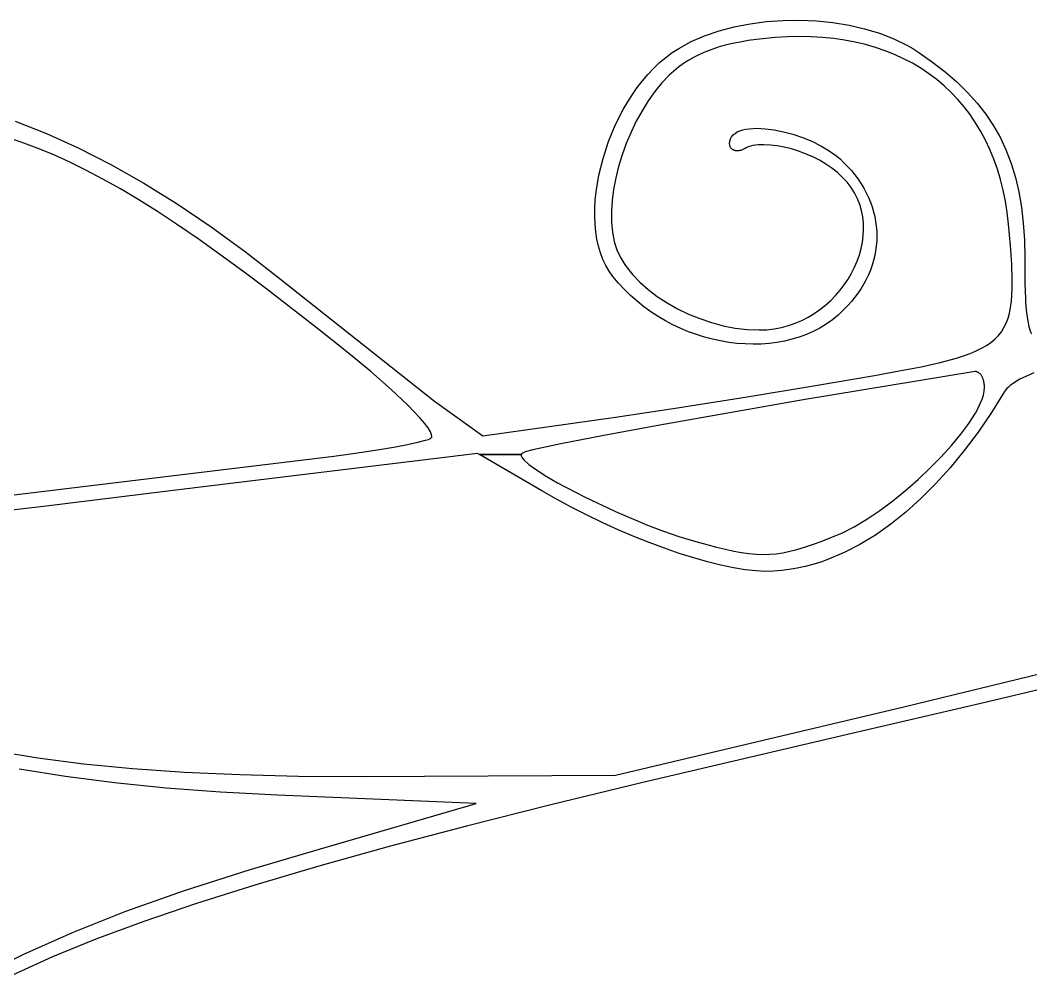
# Model space of a CAD drawing. Extents: x -119 to 121, y -47 to 51.
# Drawn here: x 46.95 to 52.27, y 37.57 to 42.61 of the extents above; entities that cross this region are included whole.
import ezdxf

# ---------------------------------------------------------------- set-up
doc = ezdxf.new("R2010")
doc.units = 0
doc.layers.add('BLACK', color=7, linetype='CONTINUOUS')

msp = doc.modelspace()

# ---------------------------------------------------------------- linework, layer by layer
at = {"layer": 'BLACK', "linetype": 'CONTINUOUS'}
for p, q in [((50.7062, 42.5713), (50.7895, 42.5873)), ((50.7895, 42.5873), (50.8752, 42.5984)), ((50.8752, 42.5984), (50.9624, 42.6045)), ((50.9624, 42.6045), (51.0504, 42.6057)), ((51.0504, 42.6057), (51.1381, 42.6019)), ((51.1381, 42.6019), (51.2248, 42.5931)), ((51.2248, 42.5931), (51.3097, 42.5794)), ((50.5501, 42.5243), (50.6261, 42.5503)), ((50.6261, 42.5503), (50.7062, 42.5713)), ((51.3097, 42.5794), (51.3919, 42.5607)), ((51.3919, 42.5607), (51.4705, 42.537)), ((51.4705, 42.537), (51.5447, 42.5084)), ((50.4136, 42.4575), (50.4789, 42.4934)), ((50.4789, 42.4934), (50.5501, 42.5243)), ((50.696, 42.4829), (50.6578, 42.4737)), ((50.7363, 42.491), (50.696, 42.4829)), ((50.7789, 42.4981), (50.7363, 42.491)), ((50.8239, 42.5043), (50.7789, 42.4981)), ((50.8714, 42.5095), (50.8239, 42.5043)), ((50.9216, 42.5139), (50.8714, 42.5095)), ((50.9858, 42.518), (50.9216, 42.5139)), ((51.0486, 42.5195), (50.9858, 42.518)), ((51.1101, 42.5186), (51.0486, 42.5195)), ((51.1703, 42.5152), (51.1101, 42.5186)), ((51.229, 42.5094), (51.1703, 42.5152)), ((51.2862, 42.5012), (51.229, 42.5094)), ((51.342, 42.4907), (51.2862, 42.5012)), ((51.3962, 42.4778), (51.342, 42.4907)), ((51.4489, 42.4626), (51.3962, 42.4778)), ((51.5447, 42.5084), (51.6137, 42.4749)), ((50.3456, 42.4099), (50.3791, 42.435)), ((50.3791, 42.435), (50.4136, 42.4575)), ((50.5238, 42.426), (50.4943, 42.4111)), ((50.5548, 42.4397), (50.5238, 42.426)), ((50.5873, 42.4522), (50.5548, 42.4397)), ((50.6216, 42.4635), (50.5873, 42.4522)), ((50.6578, 42.4737), (50.6216, 42.4635)), ((51.4999, 42.4451), (51.4489, 42.4626)), ((51.5494, 42.4253), (51.4999, 42.4451)), ((51.5972, 42.4033), (51.5494, 42.4253)), ((51.6137, 42.4749), (51.6459, 42.4562)), ((51.6459, 42.4562), (51.6765, 42.4363)), ((51.6765, 42.4363), (51.7491, 42.3856)), ((50.2821, 42.3527), (50.3133, 42.3824)), ((50.3133, 42.3824), (50.3456, 42.4099)), ((50.4392, 42.3773), (50.4133, 42.3584)), ((50.4662, 42.3949), (50.4392, 42.3773)), ((50.4943, 42.4111), (50.4662, 42.3949)), ((51.6432, 42.3791), (51.5972, 42.4033)), ((51.6876, 42.3527), (51.6432, 42.3791)), ((51.7491, 42.3856), (51.816, 42.3338)), ((50.2235, 42.2871), (50.2522, 42.3209)), ((50.2522, 42.3209), (50.2821, 42.3527)), ((50.3884, 42.3381), (50.3642, 42.3164)), ((50.4133, 42.3584), (50.3884, 42.3381)), ((51.7301, 42.3241), (51.6876, 42.3527)), ((51.7709, 42.2934), (51.7301, 42.3241)), ((51.816, 42.3338), (51.8773, 42.2807)), ((50.1961, 42.2516), (50.2235, 42.2871)), ((50.3254, 42.2756), (50.2884, 42.2305)), ((50.3642, 42.3164), (50.3254, 42.2756)), ((51.8098, 42.2606), (51.7709, 42.2934)), ((51.8773, 42.2807), (51.9333, 42.226)), ((50.1454, 42.1759), (50.1701, 42.2145)), ((50.1701, 42.2145), (50.1961, 42.2516)), ((50.2884, 42.2305), (50.2535, 42.1814)), ((51.8469, 42.2258), (51.8098, 42.2606)), ((51.882, 42.1888), (51.8469, 42.2258)), ((51.9333, 42.226), (51.984, 42.1695)), ((50.1222, 42.1361), (50.1454, 42.1759)), ((50.2535, 42.1814), (50.2208, 42.1291)), ((51.9152, 42.1499), (51.882, 42.1888)), ((51.984, 42.1695), (52.0296, 42.1109)), ((50.0803, 42.0532), (50.1222, 42.1361)), ((50.2208, 42.1291), (50.1905, 42.074)), ((51.9465, 42.1089), (51.9152, 42.1499)), ((51.9757, 42.0659), (51.9465, 42.1089)), ((52.0296, 42.1109), (52.0703, 42.05)), ((46.9229, 42.0747), (47.0873, 42.0102)), ((50.0448, 41.967), (50.0803, 42.0532)), ((50.1905, 42.074), (50.1629, 42.0166)), ((52.0028, 42.021), (51.9757, 42.0659)), ((47.0873, 42.0102), (47.255, 41.9342)), ((50.1629, 42.0166), (50.1381, 41.9576)), ((50.6923, 41.9925), (50.7002, 42.0021)), ((50.7002, 42.0021), (50.7102, 42.0104)), ((50.7102, 42.0104), (50.7219, 42.0176)), ((50.7219, 42.0176), (50.7355, 42.0236)), ((50.7355, 42.0236), (50.7506, 42.0284)), ((50.7506, 42.0284), (50.7673, 42.0322)), ((50.7673, 42.0322), (50.7853, 42.0348)), ((50.7853, 42.0348), (50.825, 42.0369)), ((50.825, 42.0369), (50.8687, 42.0349)), ((50.8687, 42.0349), (50.9154, 42.0289)), ((50.9154, 42.0289), (50.9642, 42.0191)), ((50.9642, 42.0191), (51.0142, 42.0056)), ((51.0142, 42.0056), (51.0642, 41.9887)), ((52.0279, 41.9742), (52.0028, 42.021)), ((52.0703, 42.05), (52.106, 41.9865)), ((46.955, 41.9639), (46.8717, 41.9918)), ((47.0384, 41.9328), (46.955, 41.9639)), ((50.0158, 41.8789), (50.0448, 41.967)), ((50.1381, 41.9576), (50.1164, 41.8975)), ((50.6817, 41.9565), (50.6829, 41.9698)), ((50.6818, 41.9533), (50.6817, 41.9565)), ((50.6821, 41.9502), (50.6818, 41.9533)), ((50.6826, 41.9472), (50.6821, 41.9502)), ((50.6833, 41.9443), (50.6826, 41.9472)), ((50.6829, 41.9698), (50.6865, 41.9818)), ((50.6865, 41.9818), (50.6923, 41.9925)), ((50.8046, 41.9457), (50.7918, 41.9425)), ((50.8182, 41.9481), (50.8046, 41.9457)), ((50.8326, 41.9497), (50.8182, 41.9481)), ((50.8636, 41.9508), (50.8326, 41.9497)), ((50.897, 41.9491), (50.8636, 41.9508)), ((50.9322, 41.9447), (50.897, 41.9491)), ((51.0642, 41.9887), (51.1133, 41.9684)), ((51.1133, 41.9684), (51.1606, 41.9451)), ((52.0508, 41.9254), (52.0279, 41.9742)), ((52.106, 41.9865), (52.1371, 41.9203)), ((47.1226, 41.8983), (47.0384, 41.9328)), ((47.2081, 41.8599), (47.1226, 41.8983)), ((47.255, 41.9342), (47.4257, 41.847)), ((50.1164, 41.8975), (50.0979, 41.8367)), ((50.6842, 41.9416), (50.6833, 41.9443)), ((50.6852, 41.939), (50.6842, 41.9416)), ((50.6865, 41.9366), (50.6852, 41.939)), ((50.6879, 41.9343), (50.6865, 41.9366)), ((50.6895, 41.9321), (50.6879, 41.9343)), ((50.6912, 41.9301), (50.6895, 41.9321)), ((50.6931, 41.9282), (50.6912, 41.9301)), ((50.6951, 41.9265), (50.6931, 41.9282)), ((50.6973, 41.925), (50.6951, 41.9265)), ((50.6996, 41.9236), (50.6973, 41.925)), ((50.7021, 41.9223), (50.6996, 41.9236)), ((50.7046, 41.9213), (50.7021, 41.9223)), ((50.7073, 41.9204), (50.7046, 41.9213)), ((50.7102, 41.9196), (50.7073, 41.9204)), ((50.7131, 41.919), (50.7102, 41.9196)), ((50.7162, 41.9186), (50.7131, 41.919)), ((50.7193, 41.9184), (50.7162, 41.9186)), ((50.7226, 41.9184), (50.7193, 41.9184)), ((50.7259, 41.9185), (50.7226, 41.9184)), ((50.7293, 41.9188), (50.7259, 41.9185)), ((50.7328, 41.9193), (50.7293, 41.9188)), ((50.7364, 41.92), (50.7328, 41.9193)), ((50.7401, 41.9209), (50.7364, 41.92)), ((50.7438, 41.922), (50.7401, 41.9209)), ((50.7476, 41.9233), (50.7438, 41.922)), ((50.7515, 41.9248), (50.7476, 41.9233)), ((50.7554, 41.9264), (50.7515, 41.9248)), ((50.7593, 41.9283), (50.7554, 41.9264)), ((50.7691, 41.9339), (50.7593, 41.9283)), ((50.78, 41.9386), (50.7691, 41.9339)), ((50.7918, 41.9425), (50.78, 41.9386)), ((50.9688, 41.9377), (50.9322, 41.9447)), ((51.0063, 41.9283), (50.9688, 41.9377)), ((51.044, 41.9166), (51.0063, 41.9283)), ((51.0816, 41.9027), (51.044, 41.9166)), ((51.1185, 41.8867), (51.0816, 41.9027)), ((51.1606, 41.9451), (51.205, 41.9187)), ((51.205, 41.9187), (51.2456, 41.8896)), ((52.0716, 41.8748), (52.0508, 41.9254)), ((52.1371, 41.9203), (52.1636, 41.8509)), ((47.2953, 41.8173), (47.2081, 41.8599)), ((47.4257, 41.847), (47.5993, 41.7486)), ((49.9939, 41.7902), (50.0158, 41.8789)), ((51.1542, 41.8688), (51.1185, 41.8867)), ((51.1881, 41.849), (51.1542, 41.8688)), ((51.2198, 41.8276), (51.1881, 41.849)), ((51.2456, 41.8896), (51.2642, 41.874)), ((51.2642, 41.874), (51.2814, 41.8578)), ((51.2814, 41.8578), (51.3026, 41.8363)), ((52.0903, 41.8224), (52.0716, 41.8748)), ((52.1636, 41.8509), (52.1857, 41.7783)), ((47.3848, 41.7702), (47.2953, 41.8173)), ((49.9794, 41.702), (49.9939, 41.7902)), ((50.0979, 41.8367), (50.0827, 41.776)), ((51.2487, 41.8046), (51.2198, 41.8276)), ((51.262, 41.7926), (51.2487, 41.8046)), ((51.2744, 41.7802), (51.262, 41.7926)), ((51.3026, 41.8363), (51.3224, 41.8143)), ((51.3224, 41.8143), (51.3408, 41.7918)), ((51.3408, 41.7918), (51.3578, 41.7689)), ((52.1066, 41.7681), (52.0903, 41.8224)), ((47.4771, 41.7182), (47.3848, 41.7702)), ((47.5993, 41.7486), (47.7756, 41.639)), ((50.0827, 41.776), (50.0713, 41.7157)), ((51.2992, 41.7536), (51.2744, 41.7802)), ((51.3207, 41.7258), (51.2992, 41.7536)), ((51.3578, 41.7689), (51.3735, 41.7455)), ((51.3735, 41.7455), (51.3878, 41.7217)), ((52.1208, 41.712), (52.1066, 41.7681)), ((52.1857, 41.7783), (52.2034, 41.7021)), ((47.5729, 41.6611), (47.4771, 41.7182)), ((49.9751, 41.6586), (49.9794, 41.702)), ((50.0713, 41.7157), (50.0636, 41.6566)), ((51.339, 41.6967), (51.3207, 41.7258)), ((51.3543, 41.6666), (51.339, 41.6967)), ((51.3878, 41.7217), (51.4008, 41.6975)), ((51.4008, 41.6975), (51.4124, 41.673)), ((52.1326, 41.6541), (52.1208, 41.712)), ((52.2034, 41.7021), (52.217, 41.6221)), ((47.6725, 41.5984), (47.5729, 41.6611)), ((47.7756, 41.639), (47.9542, 41.5184)), ((49.9727, 41.6158), (49.9751, 41.6586)), ((50.0636, 41.6566), (50.0599, 41.599)), ((51.3665, 41.6356), (51.3543, 41.6666)), ((51.3757, 41.6037), (51.3665, 41.6356)), ((51.4124, 41.673), (51.4226, 41.6482)), ((51.4226, 41.6482), (51.4315, 41.6232)), ((52.1421, 41.5945), (52.1326, 41.6541)), ((47.7765, 41.5298), (47.6725, 41.5984)), ((49.9723, 41.5738), (49.9727, 41.6158)), ((49.9741, 41.5328), (49.9723, 41.5738)), ((50.0599, 41.599), (50.0604, 41.5436)), ((51.382, 41.5713), (51.3757, 41.6037)), ((51.4315, 41.6232), (51.439, 41.5979)), ((51.439, 41.5979), (51.4451, 41.5725)), ((52.1493, 41.5332), (52.1421, 41.5945)), ((52.217, 41.6221), (52.2265, 41.5381)), ((47.8854, 41.455), (47.7765, 41.5298)), ((49.9779, 41.4928), (49.9741, 41.5328)), ((50.0604, 41.5436), (50.0654, 41.4909)), ((51.3856, 41.5384), (51.382, 41.5713)), ((51.3865, 41.5051), (51.3856, 41.5384)), ((51.4451, 41.5725), (51.4499, 41.5469)), ((51.4499, 41.5469), (51.4533, 41.5213)), ((51.4533, 41.5213), (51.4554, 41.4955)), ((52.1588, 41.4211), (52.1493, 41.5332)), ((52.2265, 41.5381), (52.2321, 41.4497)), ((47.9542, 41.5184), (48.1352, 41.3866)), ((49.9839, 41.4542), (49.9779, 41.4928)), ((50.0654, 41.4909), (50.0749, 41.4415)), ((51.3803, 41.4382), (51.3847, 41.4717)), ((51.3847, 41.4717), (51.3865, 41.5051)), ((51.4554, 41.4955), (51.4561, 41.4697)), ((51.4561, 41.4697), (51.4554, 41.4439)), ((47.9998, 41.3737), (47.8854, 41.455)), ((49.9921, 41.417), (49.9839, 41.4542)), ((50.0026, 41.3814), (49.9921, 41.417)), ((50.0749, 41.4415), (50.0811, 41.419)), ((50.0811, 41.419), (50.0891, 41.3967)), ((51.3735, 41.4047), (51.3803, 41.4382)), ((51.4533, 41.4182), (51.4499, 41.3925)), ((51.4554, 41.4439), (51.4533, 41.4182)), ((52.1655, 41.3221), (52.1588, 41.4211)), ((52.2321, 41.4497), (52.2339, 41.3568)), ((48.1202, 41.2854), (47.9998, 41.3737)), ((48.1352, 41.3866), (48.3181, 41.2439)), ((50.0153, 41.3475), (50.0026, 41.3814)), ((50.0891, 41.3967), (50.0989, 41.3746)), ((50.0989, 41.3746), (50.1103, 41.3526)), ((51.3527, 41.3387), (51.3642, 41.3715)), ((51.3642, 41.3715), (51.3735, 41.4047)), ((51.4451, 41.3669), (51.439, 41.3415)), ((51.4499, 41.3925), (51.4451, 41.3669)), ((50.0304, 41.3155), (50.0153, 41.3475)), ((50.0479, 41.2857), (50.0304, 41.3155)), ((50.1103, 41.3526), (50.1233, 41.3309)), ((50.1233, 41.3309), (50.1378, 41.3094)), ((50.1378, 41.3094), (50.1712, 41.2675)), ((51.3389, 41.3064), (51.3527, 41.3387)), ((51.4315, 41.3162), (51.4226, 41.2912)), ((51.439, 41.3415), (51.4315, 41.3162)), ((52.1686, 41.2353), (52.1655, 41.3221)), ((52.2339, 41.3568), (52.2342, 41.289)), ((48.2472, 41.1899), (48.1202, 41.2854)), ((50.0679, 41.258), (50.0479, 41.2857)), ((50.0972, 41.2225), (50.0679, 41.258)), ((50.1712, 41.2675), (50.2099, 41.2272)), ((51.3048, 41.244), (51.3229, 41.2748)), ((51.3229, 41.2748), (51.3389, 41.3064)), ((51.4124, 41.2664), (51.4008, 41.2419)), ((51.4226, 41.2912), (51.4124, 41.2664)), ((52.2342, 41.289), (52.235, 41.228)), ((48.3181, 41.2439), (49.1295, 40.6019)), ((50.1282, 41.1888), (50.0972, 41.2225)), ((50.2099, 41.2272), (50.2534, 41.1887)), ((51.2627, 41.1853), (51.2847, 41.2141)), ((51.2847, 41.2141), (51.3048, 41.244)), ((51.3878, 41.2178), (51.3735, 41.194)), ((51.4008, 41.2419), (51.3878, 41.2178)), ((52.1684, 41.1961), (52.1686, 41.2353)), ((52.235, 41.228), (52.2366, 41.1737)), ((48.5227, 40.9758), (48.2472, 41.1899)), ((50.1609, 41.1568), (50.1282, 41.1888)), ((50.195, 41.1266), (50.1609, 41.1568)), ((50.2534, 41.1887), (50.3012, 41.1525)), ((50.3012, 41.1525), (50.3527, 41.1187)), ((51.2133, 41.1316), (51.2389, 41.1578)), ((51.2389, 41.1578), (51.2627, 41.1853)), ((51.3578, 41.1706), (51.3408, 41.1476)), ((51.3735, 41.194), (51.3578, 41.1706)), ((52.1642, 41.1256), (52.167, 41.1596)), ((52.167, 41.1596), (52.1684, 41.1961)), ((52.2366, 41.1737), (52.2376, 41.1488)), ((52.2376, 41.1488), (52.2389, 41.1255)), ((50.2304, 41.0982), (50.195, 41.1266)), ((50.2671, 41.0717), (50.2304, 41.0982)), ((50.3527, 41.1187), (50.4075, 41.0877)), ((51.157, 41.084), (51.1859, 41.107)), ((51.1859, 41.107), (51.2133, 41.1316)), ((51.3026, 41.1031), (51.2814, 41.0817)), ((51.3224, 41.1251), (51.3026, 41.1031)), ((51.3408, 41.1476), (51.3224, 41.1251)), ((52.1598, 41.0939), (52.1642, 41.1256)), ((52.2389, 41.1255), (52.2404, 41.1037)), ((52.2404, 41.1037), (52.2421, 41.0833)), ((50.305, 41.047), (50.2671, 41.0717)), ((50.3438, 41.0241), (50.305, 41.047)), ((50.4075, 41.0877), (50.465, 41.0599)), ((50.465, 41.0599), (50.5246, 41.0355)), ((51.0613, 41.0265), (51.0946, 41.0436)), ((51.0946, 41.0436), (51.1265, 41.0628)), ((51.1265, 41.0628), (51.157, 41.084)), ((51.2527, 41.0544), (51.2223, 41.0294)), ((51.2814, 41.0817), (51.2527, 41.0544)), ((52.1462, 41.0372), (52.1539, 41.0645)), ((52.1539, 41.0645), (52.1598, 41.0939)), ((52.2421, 41.0833), (52.244, 41.0642)), ((52.244, 41.0642), (52.2462, 41.0465)), ((52.2462, 41.0465), (52.2487, 41.0301)), ((50.3836, 41.0031), (50.3438, 41.0241)), ((50.4241, 40.9841), (50.3836, 41.0031)), ((50.5246, 41.0355), (50.5859, 41.0148)), ((50.5859, 41.0148), (50.6483, 40.9982)), ((50.6483, 40.9982), (50.7113, 40.986)), ((50.9159, 40.9818), (50.9539, 40.9891)), ((50.9539, 40.9891), (50.9909, 40.9991)), ((50.9909, 40.9991), (51.0267, 41.0116)), ((51.0267, 41.0116), (51.0613, 41.0265)), ((51.1902, 41.0067), (51.1566, 40.9862)), ((51.2223, 41.0294), (51.1902, 41.0067)), ((52.1113, 40.9668), (52.125, 40.9885)), ((52.125, 40.9885), (52.1366, 41.012)), ((52.1366, 41.012), (52.1462, 41.0372)), ((52.2487, 41.0301), (52.2514, 41.0149)), ((52.2514, 41.0149), (52.2544, 41.001)), ((52.2544, 41.001), (52.2577, 40.9882)), ((48.6674, 40.8613), (48.5227, 40.9758)), ((50.4653, 40.9669), (50.4241, 40.9841)), ((50.507, 40.9517), (50.4653, 40.9669)), ((50.5492, 40.9384), (50.507, 40.9517)), ((50.5918, 40.9272), (50.5492, 40.9384)), ((50.7113, 40.986), (50.7743, 40.9784)), ((50.7743, 40.9784), (50.8369, 40.9758)), ((50.8369, 40.9758), (50.8769, 40.9773)), ((50.8769, 40.9773), (50.9159, 40.9818)), ((51.048, 40.9382), (51.0095, 40.9267)), ((51.0854, 40.952), (51.048, 40.9382)), ((51.1217, 40.968), (51.0854, 40.952)), ((51.1566, 40.9862), (51.1217, 40.968)), ((52.0772, 40.9281), (52.0955, 40.9467)), ((52.0955, 40.9467), (52.1113, 40.9668)), ((52.2577, 40.9882), (52.2614, 40.9765)), ((52.2614, 40.9765), (52.2653, 40.9659)), ((52.2653, 40.9659), (52.2696, 40.9563)), ((50.6345, 40.9179), (50.5918, 40.9272)), ((50.6773, 40.9106), (50.6345, 40.9179)), ((50.7201, 40.9053), (50.6773, 40.9106)), ((50.7628, 40.9021), (50.7201, 40.9053)), ((50.8052, 40.9009), (50.7628, 40.9021)), ((50.8472, 40.9018), (50.8052, 40.9009)), ((50.8888, 40.9048), (50.8472, 40.9018)), ((50.9298, 40.91), (50.8888, 40.9048)), ((50.97, 40.9172), (50.9298, 40.91)), ((51.0095, 40.9267), (50.97, 40.9172)), ((52.0074, 40.8797), (52.0333, 40.8947)), ((52.0333, 40.8947), (52.0566, 40.9108)), ((52.0566, 40.9108), (52.0772, 40.9281)), ((48.7938, 40.7565), (48.6674, 40.8613)), ((51.8744, 40.8278), (51.9123, 40.8398)), ((51.9123, 40.8398), (51.947, 40.8524)), ((51.947, 40.8524), (51.9787, 40.8656)), ((51.9787, 40.8656), (52.0074, 40.8797)), ((51.5743, 40.76), (51.689, 40.7826)), ((51.689, 40.7826), (51.7888, 40.8049)), ((51.7888, 40.8049), (51.8744, 40.8278)), ((48.9009, 40.6629), (48.7938, 40.7565)), ((51.9729, 40.7571), (51.0684, 40.6075)), ((51.1337, 40.6829), (51.4437, 40.7359)), ((51.4437, 40.7359), (51.5743, 40.76)), ((51.9755, 40.757), (51.9729, 40.7571)), ((51.9781, 40.7567), (51.9755, 40.757)), ((51.9806, 40.7562), (51.9781, 40.7567)), ((51.9831, 40.7555), (51.9806, 40.7562)), ((51.9855, 40.7546), (51.9831, 40.7555)), ((51.9879, 40.7535), (51.9855, 40.7546)), ((51.9902, 40.7523), (51.9879, 40.7535)), ((51.9925, 40.7508), (51.9902, 40.7523)), ((51.9947, 40.7492), (51.9925, 40.7508)), ((51.9968, 40.7474), (51.9947, 40.7492)), ((51.9989, 40.7455), (51.9968, 40.7474)), ((52.0009, 40.7433), (51.9989, 40.7455)), ((52.0028, 40.7411), (52.0009, 40.7433)), ((52.0047, 40.7386), (52.0028, 40.7411)), ((52.0065, 40.736), (52.0047, 40.7386)), ((52.0082, 40.7333), (52.0065, 40.736)), ((52.0098, 40.7304), (52.0082, 40.7333)), ((52.0113, 40.7274), (52.0098, 40.7304)), ((52.0127, 40.7242), (52.0113, 40.7274)), ((52.0141, 40.7209), (52.0127, 40.7242)), ((52.2426, 40.7331), (52.2088, 40.7163)), ((52.2819, 40.7502), (52.2426, 40.7331)), ((50.7734, 40.6239), (51.1337, 40.6829)), ((52.0153, 40.7175), (52.0141, 40.7209)), ((52.0165, 40.714), (52.0153, 40.7175)), ((52.0176, 40.7103), (52.0165, 40.714)), ((52.0185, 40.7065), (52.0176, 40.7103)), ((52.0194, 40.7026), (52.0185, 40.7065)), ((52.0201, 40.6986), (52.0194, 40.7026)), ((52.0208, 40.6945), (52.0201, 40.6986)), ((52.0213, 40.6903), (52.0208, 40.6945)), ((52.0208, 40.6537), (52.0223, 40.6724)), ((52.0217, 40.6859), (52.0213, 40.6903)), ((52.022, 40.6815), (52.0217, 40.6859)), ((52.0222, 40.677), (52.022, 40.6815)), ((52.0223, 40.6724), (52.0222, 40.677)), ((52.1481, 40.6753), (52.1401, 40.6672)), ((52.1575, 40.6834), (52.1481, 40.6753)), ((52.1683, 40.6915), (52.1575, 40.6834)), ((52.1804, 40.6997), (52.1683, 40.6915)), ((52.2088, 40.7163), (52.1804, 40.6997)), ((48.9875, 40.5816), (48.9009, 40.6629)), ((50.4079, 40.5663), (50.7734, 40.6239)), ((52.0098, 40.6116), (52.0166, 40.6334)), ((52.0166, 40.6334), (52.0208, 40.6537)), ((52.1281, 40.6513), (52.0595, 40.5418)), ((52.1334, 40.6592), (52.1281, 40.6513)), ((52.1401, 40.6672), (52.1334, 40.6592)), ((49.0228, 40.5459), (48.9875, 40.5816)), ((49.1295, 40.6019), (49.3835, 40.4184)), ((50.082, 40.5172), (50.4079, 40.5663)), ((51.0684, 40.6075), (50.3148, 40.4758)), ((51.9746, 40.5384), (51.9886, 40.564)), ((51.9886, 40.564), (52.0004, 40.5884)), ((52.0004, 40.5884), (52.0098, 40.6116)), ((49.0526, 40.5138), (49.0228, 40.5459)), ((49.0768, 40.4854), (49.0526, 40.5138)), ((49.3835, 40.4184), (50.082, 40.5172)), ((51.9401, 40.4845), (51.9746, 40.5384)), ((52.0595, 40.5418), (51.9888, 40.4385)), ((49.0952, 40.4609), (49.0768, 40.4854)), ((49.1077, 40.4403), (49.0952, 40.4609)), ((50.3148, 40.4758), (50.0202, 40.4213)), ((51.898, 40.4275), (51.9401, 40.4845)), ((49.097, 40.4001), (49.1083, 40.4043)), ((49.1141, 40.424), (49.1077, 40.4403)), ((49.1083, 40.4043), (49.1121, 40.4075)), ((49.1121, 40.4075), (49.1144, 40.4119)), ((49.115, 40.4174), (49.1141, 40.424)), ((49.1144, 40.4119), (49.115, 40.4174)), ((50.0202, 40.4213), (49.794, 40.3771)), ((51.8493, 40.3685), (51.898, 40.4275)), ((51.9888, 40.4385), (51.9161, 40.3413)), ((48.8503, 40.3484), (48.9231, 40.3611)), ((48.9231, 40.3611), (48.9873, 40.3734)), ((48.9873, 40.3734), (49.0409, 40.385)), ((49.0409, 40.385), (49.0819, 40.3955)), ((49.0819, 40.3955), (49.097, 40.4001)), ((49.794, 40.3771), (49.6466, 40.3449)), ((51.7948, 40.3084), (51.8493, 40.3685)), ((46.7306, 40.0868), (48.6003, 40.3126)), ((49.3553, 40.3267), (47.7395, 40.1292)), ((48.6003, 40.3126), (48.687, 40.3238)), ((48.687, 40.3238), (48.771, 40.3359)), ((48.771, 40.3359), (48.8503, 40.3484)), ((49.3657, 40.3206), (49.3553, 40.3267)), ((49.6939, 40.1292), (49.3657, 40.3206)), ((49.3657, 40.3206), (49.5849, 40.3206)), ((49.5849, 40.3206), (49.3657, 40.3206)), ((49.5881, 40.3267), (49.5849, 40.3206)), ((49.5849, 40.3206), (49.5858, 40.313)), ((49.5858, 40.313), (49.5905, 40.3038)), ((49.6056, 40.3339), (49.5881, 40.3267)), ((49.5905, 40.3038), (49.599, 40.2934)), ((49.6466, 40.3449), (49.6056, 40.3339)), ((51.7356, 40.2482), (51.7948, 40.3084)), ((51.9161, 40.3413), (51.8416, 40.2505)), ((49.599, 40.2934), (49.6262, 40.2687)), ((49.6262, 40.2687), (49.6658, 40.2398)), ((51.6728, 40.189), (51.7356, 40.2482)), ((51.8416, 40.2505), (51.7655, 40.1662)), ((49.6658, 40.2398), (49.7164, 40.2075)), ((49.7164, 40.2075), (49.7765, 40.1724)), ((49.7765, 40.1724), (49.9188, 40.0974)), ((51.6071, 40.1316), (51.6728, 40.189)), ((51.7655, 40.1662), (51.6879, 40.0886)), ((47.7395, 40.1292), (47.0729, 40.0469)), ((49.7717, 40.0849), (49.6939, 40.1292)), ((49.8513, 40.0421), (49.7717, 40.0849)), ((49.9188, 40.0974), (50.0807, 40.0211)), ((51.5398, 40.0771), (51.6071, 40.1316)), ((51.6879, 40.0886), (51.6091, 40.0177)), ((47.0729, 40.0469), (46.444, 39.9739)), ((49.9323, 40.001), (49.8513, 40.0421)), ((51.4716, 40.0265), (51.5398, 40.0771)), ((50.014, 39.9618), (49.9323, 40.001)), ((50.0807, 40.0211), (50.2499, 39.9497)), ((51.3369, 39.9408), (51.4037, 39.9807)), ((51.4037, 39.9807), (51.4716, 40.0265)), ((51.6091, 40.0177), (51.5293, 39.9536)), ((50.096, 39.9247), (50.014, 39.9618)), ((50.2499, 39.9497), (50.3335, 39.9178)), ((51.2723, 39.9076), (51.3369, 39.9408)), ((51.5293, 39.9536), (51.4485, 39.8967)), ((50.1777, 39.8898), (50.096, 39.9247)), ((50.2588, 39.8573), (50.1777, 39.8898)), ((50.3335, 39.9178), (50.4143, 39.8895)), ((50.4143, 39.8895), (50.4909, 39.8657)), ((51.1625, 39.8635), (51.2109, 39.8822)), ((51.2109, 39.8822), (51.2411, 39.8939)), ((51.2411, 39.8939), (51.2723, 39.9076)), ((51.4485, 39.8967), (51.3669, 39.8468)), ((50.3386, 39.8275), (50.2588, 39.8573)), ((50.4167, 39.8005), (50.3386, 39.8275)), ((50.4909, 39.8657), (50.5618, 39.8469)), ((50.5618, 39.8469), (50.6126, 39.8334)), ((50.6126, 39.8334), (50.6597, 39.8218)), ((50.6597, 39.8218), (50.7035, 39.8123)), ((50.9984, 39.8115), (51.036, 39.8211)), ((51.036, 39.8211), (51.0756, 39.833)), ((51.0756, 39.833), (51.1176, 39.8471)), ((51.1176, 39.8471), (51.1625, 39.8635)), ((51.3669, 39.8468), (51.2849, 39.8043)), ((50.4926, 39.7765), (50.4167, 39.8005)), ((50.5657, 39.7557), (50.4926, 39.7765)), ((50.7035, 39.8123), (50.7445, 39.8048)), ((50.7445, 39.8048), (50.7834, 39.7994)), ((50.7834, 39.7994), (50.8205, 39.7961)), ((50.8205, 39.7961), (50.8564, 39.7949)), ((50.8564, 39.7949), (50.8916, 39.7958)), ((50.8916, 39.7958), (50.9267, 39.7988)), ((50.9267, 39.7988), (50.9621, 39.8041)), ((50.9621, 39.8041), (50.9984, 39.8115)), ((51.2024, 39.7692), (51.1611, 39.7545)), ((51.2849, 39.8043), (51.2024, 39.7692)), ((50.6355, 39.7382), (50.5657, 39.7557)), ((50.7016, 39.7243), (50.6355, 39.7382)), ((50.7634, 39.7142), (50.7016, 39.7243)), ((50.8205, 39.7079), (50.7634, 39.7142)), ((50.9957, 39.7149), (50.9544, 39.7099)), ((51.037, 39.7218), (50.9957, 39.7149)), ((51.0784, 39.7308), (51.037, 39.7218)), ((51.1197, 39.7417), (51.0784, 39.7308)), ((51.1611, 39.7545), (51.1197, 39.7417)), ((50.8722, 39.7058), (50.8205, 39.7079)), ((50.9133, 39.7068), (50.8722, 39.7058)), ((50.9544, 39.7099), (50.9133, 39.7068)), ((52.2602, 39.1542), (52.7996, 39.2889)), ((51.5989, 38.9932), (52.2602, 39.1542)), ((52.5826, 39.1498), (52.0035, 39.01)), ((50.082, 38.6334), (51.5989, 38.9932)), ((52.0035, 39.01), (51.3238, 38.8521)), ((51.3238, 38.8521), (50.2249, 38.5951)), ((46.8156, 38.7614), (47.0418, 38.7245)), ((47.0418, 38.7245), (47.2831, 38.6938)), ((47.1881, 38.6263), (46.9444, 38.6657)), ((47.2831, 38.6938), (47.5402, 38.6691)), ((47.5402, 38.6691), (47.8139, 38.6501)), ((47.8139, 38.6501), (48.1048, 38.6368)), ((47.4456, 38.5929), (47.1881, 38.6263)), ((48.1048, 38.6368), (48.4137, 38.6289)), ((48.4137, 38.6289), (48.7414, 38.6263)), ((48.7414, 38.6263), (50.082, 38.6334)), ((47.7172, 38.5654), (47.4456, 38.5929)), ((48.0032, 38.5436), (47.7172, 38.5654)), ((48.304, 38.5275), (48.0032, 38.5436)), ((50.2249, 38.5951), (49.7407, 38.4769)), ((49.3482, 38.4852), (48.304, 38.5275)), ((48.5298, 38.2453), (49.3482, 38.4852)), ((49.7407, 38.4769), (49.2968, 38.3647)), ((49.2968, 38.3647), (48.8909, 38.2576)), ((48.1544, 38.1353), (48.5298, 38.2453)), ((48.8909, 38.2576), (48.5206, 38.1547)), ((47.8144, 38.0264), (48.1544, 38.1353)), ((48.5206, 38.1547), (48.1834, 38.0554)), ((47.5059, 37.9172), (47.8144, 38.0264)), ((48.1834, 38.0554), (47.8771, 37.9587)), ((47.8771, 37.9587), (47.5992, 37.8639)), ((47.2254, 37.8061), (47.5059, 37.9172)), ((47.5992, 37.8639), (47.3474, 37.7703)), ((46.9689, 37.6918), (47.2254, 37.8061)), ((47.3474, 37.7703), (47.1193, 37.6769)), ((46.7329, 37.5726), (46.9689, 37.6918)), ((47.1193, 37.6769), (46.9125, 37.5831))]:
    msp.add_line(p, q, dxfattribs=at)

doc.saveas('drawing.dxf')
